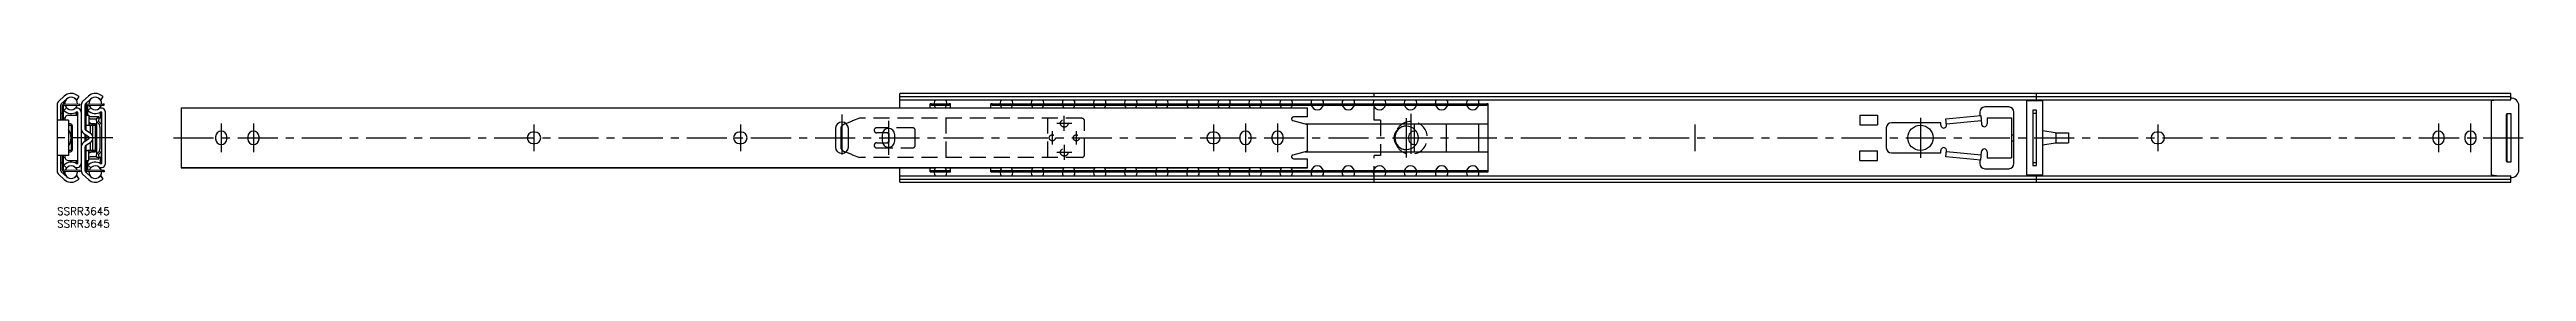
# Model space of a CAD drawing. Extents: x -3 to 978, y -8 to 45.
import ezdxf

# ---------------------------------------------------------------- set-up
doc = ezdxf.new("R2010")
doc.units = 0
doc.header["$LTSCALE"] = 0.5
doc.linetypes.add('CENTER', pattern=[50.8, 31.75, -6.35, 6.35, -6.35])
doc.linetypes.add('DASHED', pattern=[19.05, 12.7, -6.35])
for name, color, linetype in [('MSM_CENTER', 1, 'CENTER'), ('MSM_CONTINUOUS', 7, 'CONTINUOUS'), ('MSM_DASHED', 4, 'DASHED'), ('MSM_PART_NUMBER', 7, 'CONTINUOUS')]:
    doc.layers.add(name, color=color, linetype=linetype)
doc.styles.get("Standard").update_dxf_attribs({"font": 'txt.shx', "height": 3, "bigfont": 'bigfont.shx'})

# ---------------------------------------------------------------- blocks, each defined once
blk = doc.blocks.new('*U3')
at = {"layer": 'MSM_PART_NUMBER'}
blk.add_text('SSRR3645', height=3, dxfattribs=at).set_placement((0, -3))
blk = doc.blocks.new('*U4')
at = {"layer": 'MSM_PART_NUMBER'}
blk.add_text('SSRR3645', height=3, dxfattribs=at).set_placement((0, -8))

msp = doc.modelspace()

# ---------------------------------------------------------------- linework, layer by layer
at = {"layer": 'MSM_CENTER'}
for p, q in [((65, 33.3), (65, 22)), ((77.7, 33.3), (77.7, 22)), ((188.8, 32.9), (188.8, 22.4)), ((270.5, 32.9), (270.5, 22.4)), ((310.7, 36.88), (310.7, 18.43)), ((329.16, 34.38), (329.16, 20.93)), ((394, 30.35), (394, 24.95)), ((401.75, 33.4), (395.75, 33.4)), ((398.75, 30.4), (398.75, 36.4)), ((403.5, 30.35), (403.5, 24.95)), ((457.8, 32.9), (457.8, 22.4)), ((470.5, 33.3), (470.5, 22)), ((483.2, 33.3), (483.2, 22)), ((534.11, 35.4), (534.11, 19.9)), ((536.01, 37.15), (536.01, 18.15)), ((537.3, 33.3), (537.3, 22)), ((550, 33.3), (550, 22)), ((562.7, 32.9), (562.7, 22.4)), ((648.4, 32.9), (648.4, 22.4)), ((737.71, 35.65), (737.71, 19.65)), ((831.7, 32.9), (831.7, 22.4)), ((942.8, 33.3), (942.8, 22)), ((955.5, 33.3), (955.5, 22)), ((22.1, 27.65), (-3, 27.65)), ((46.1, 27.65), (977.65, 27.65)), ((395.75, 21.9), (401.75, 21.9)), ((398.75, 24.9), (398.75, 18.9))]:
    msp.add_line(p, q, dxfattribs=at)
at = {"layer": 'MSM_CONTINUOUS'}
for p, q in [((0, 40.77), (0, 14.53)), ((2.85, 44.25), (0.65, 42.24)), ((1.5, 34.65), (1.5, 40.77)), ((1.66, 41.14), (3.86, 43.15)), ((2.05, 40.34), (2.05, 34.65)), ((2.5, 41.9), (2.5, 40.99)), ((2.55, 34.65), (2.55, 40.34)), ((3.75, 39.56), (2.67, 38.52)), ((2.74, 41.04), (9.05, 41.15)), ((2.75, 40.54), (9.06, 40.65)), ((3.31, 42.4), (3.05, 42.4)), ((6.8, 43.46), (7.95, 42.8)), ((6.91, 43.4), (6.91, 43.4)), ((7.5, 43.06), (7.5, 42.86)), ((7.5, 39.74), (7.5, 39.45)), ((8.7, 44.1), (7.55, 44.76)), ((7.95, 42.8), (8.7, 44.1)), ((9.06, 40.65), (9.05, 41.15)), ((9.55, 40.77), (9.55, 14.53)), ((12.4, 44.25), (10.2, 42.24)), ((11.05, 31.16), (11.05, 40.77)), ((11.21, 41.14), (13.41, 43.15)), ((11.55, 41.44), (11.55, 41.01)), ((11.55, 30.55), (11.55, 40.34)), ((11.6, 40.34), (11.6, 36.6)), ((11.74, 41.04), (18.05, 41.15)), ((11.75, 40.54), (18.06, 40.65)), ((12.1, 36.6), (12.1, 40.34)), ((13.3, 39.56), (12.22, 38.52)), ((12.3, 40.54), (12.72, 40.55)), ((12.86, 42.4), (12.6, 42.4)), ((16.35, 43.46), (17.5, 42.8)), ((17.05, 39.74), (17.05, 39.45)), ((18.25, 44.1), (17.1, 44.76)), ((17.5, 42.8), (18.25, 44.1)), ((17.51, 40.63), (18.61, 40.65)), ((18.06, 40.65), (18.05, 41.15)), ((18.05, 41.14), (18.6, 41.15)), ((18.61, 40.65), (18.6, 41.15)), ((49.1, 39.56), (49.1, 15.74)), ((49.1, 39.56), (347.91, 39.56)), ((495.1, 39.49), (49.1, 39.49)), ((971.4, 45.3), (333.71, 45.3)), ((333.71, 39.56), (333.71, 45.3)), ((333.71, 44.1), (971.4, 44.1)), ((333.71, 42.8), (971.4, 42.8)), ((345.71, 39.56), (345.71, 41.13)), ((346.21, 41.15), (353.21, 41.15)), ((346.21, 40.65), (353.21, 40.65)), ((351.51, 39.56), (374.06, 39.56)), ((353.71, 39.56), (353.71, 41.13)), ((369.71, 39.56), (369.71, 41.13)), ((370.21, 41.15), (566.11, 41.15)), ((370.21, 40.65), (566.11, 40.65)), ((377.66, 39.56), (386.37, 39.56)), ((389.97, 39.56), (398.67, 39.56)), ((402.27, 39.56), (410.98, 39.56)), ((414.58, 39.56), (423.29, 39.56)), ((426.89, 39.56), (435.59, 39.56)), ((439.19, 39.56), (447.9, 39.56)), ((451.5, 39.56), (460.21, 39.56)), ((463.81, 39.56), (472.51, 39.56)), ((476.11, 39.56), (484.82, 39.56)), ((488.42, 39.56), (495.1, 39.56)), ((495.1, 35.95), (495.1, 39.56)), ((566.61, 14.17), (566.61, 41.13)), ((772.71, 39.9), (763.21, 39.9)), ((786.16, 42.4), (779.76, 42.4)), ((779.76, 42.4), (779.76, 12.9)), ((783.71, 42.4), (783.71, 45.3)), ((786.16, 12.9), (786.16, 42.4)), ((966.78, 42.8), (963.65, 42.4)), ((963.65, 42.4), (963.65, 12.9)), ((971.4, 42.8), (971.4, 45.3)), ((974.65, 14.9), (974.65, 40.4)), ((4.5, 34.65), (0, 34.65)), ((1.5, 37.4), (2.05, 37.4)), ((2.55, 35.65), (3.14, 35.65)), ((3.05, 35.15), (3.05, 34.65)), ((4.5, 34.65), (4.5, 20.65)), ((5.35, 33.15), (4.5, 33.15)), ((4.5, 32.65), (5.35, 32.65)), ((4.55, 36.65), (8.05, 36.65)), ((5.55, 32.45), (5.55, 22.85)), ((6.05, 22.85), (6.05, 32.45)), ((7.5, 37.81), (7.5, 36.65)), ((8.05, 37.79), (8.05, 17.51)), ((10.4, 29.52), (12.57, 28)), ((13.43, 29.23), (11.26, 30.75)), ((11.55, 36.7), (11.6, 36.7)), ((11.55, 36.6), (12.55, 36.6)), ((11.55, 32.7), (12.55, 32.7)), ((12.1, 36.7), (12.55, 36.7)), ((12.3, 32.65), (14.89, 32.65)), ((12.55, 36.7), (12.55, 32.7)), ((13.05, 33.65), (12.55, 33.65)), ((14.89, 33.15), (12.55, 33.15)), ((16.14, 36), (13.05, 36)), ((13.05, 35.15), (15.55, 35.15)), ((13.05, 33.65), (13.05, 33.15)), ((13.05, 32.65), (13.05, 29.49)), ((13.55, 33.15), (15.55, 33.15)), ((14.05, 32.55), (14.05, 28.5)), ((15.09, 32.45), (15.09, 22.85)), ((15.59, 34.42), (15.67, 35.4)), ((15.59, 34.41), (15.59, 34.42)), ((15.59, 34.41), (15.59, 20.89)), ((15.63, 34.29), (16.77, 32.89)), ((17.6, 35.4), (15.67, 35.4)), ((16.48, 35.4), (16.39, 34.32)), ((16.4, 34.29), (17.53, 32.89)), ((16.55, 35.4), (16.55, 35.94)), ((16.97, 31.96), (16.97, 23.34)), ((17.05, 37.81), (17.05, 35.4)), ((17.46, 35.4), (17.46, 32.98)), ((17.55, 36.4), (17.55, 35.4)), ((17.6, 37.79), (17.6, 17.51)), ((19.1, 17.51), (19.1, 37.79)), ((189.2, 29.9), (188.4, 29.9)), ((270.9, 29.9), (270.1, 29.9)), ((308.12, 31.3), (308.12, 24)), ((310.45, 23.34), (310.45, 31.96)), ((310.71, 31.96), (310.71, 23.34)), ((311.07, 32.89), (312.25, 33.36)), ((312.33, 33.29), (311.33, 32.89)), ((313.27, 24), (313.27, 31.3)), ((328.9, 29.65), (326.78, 29.65)), ((458.2, 29.9), (457.4, 29.9)), ((489.25, 34.48), (495.1, 32.9)), ((495.1, 35.95), (489.45, 35.95)), ((494.17, 33.15), (566.61, 33.15)), ((495.1, 22.4), (495.1, 32.9)), ((713.71, 36.7), (720.71, 36.7)), ((713.71, 36.7), (713.71, 32.8)), ((713.71, 32.8), (720.71, 32.8)), ((720.71, 36.7), (720.71, 32.8)), ((724.21, 31.65), (724.21, 23.65)), ((745.81, 33.65), (726.21, 33.65)), ((745.81, 32.66), (745.81, 33.65)), ((747.81, 35.15), (761.57, 36.47)), ((748.05, 32.66), (747.81, 35.15)), ((748, 33.16), (761.76, 34.48)), ((761.21, 37.9), (761.21, 36.44)), ((761.57, 36.47), (761.9, 33.04)), ((764.11, 35.65), (773.71, 35.65)), ((764.11, 35.65), (764.11, 33.15)), ((773.71, 35.65), (773.71, 19.65)), ((774.71, 17.4), (774.71, 37.9)), ((783.71, 38.65), (782.21, 38.65)), ((782.21, 38.65), (782.21, 16.65)), ((782.21, 37.4), (783.71, 37.4)), ((783.71, 16.65), (783.71, 38.65)), ((791, 29.6), (786.16, 30.4)), ((791, 29.6), (796.35, 29.6)), ((791.35, 29.6), (791.35, 25.7)), ((796.35, 29.6), (796.35, 25.7)), ((832.1, 29.9), (831.3, 29.9)), ((969.65, 36.9), (969.65, 18.4)), ((969.9, 36.9), (969.65, 36.9)), ((969.9, 37.27), (969.9, 18.03)), ((969.9, 37.27), (971.4, 37.27)), ((971.4, 37.27), (971.4, 18.03)), ((971.65, 36.9), (971.4, 36.9)), ((971.65, 18.4), (971.65, 36.9)), ((4.5, 20.65), (0, 20.65)), ((1.5, 14.53), (1.5, 20.65)), ((2.05, 20.65), (2.05, 14.96)), ((2.55, 14.96), (2.55, 20.65)), ((3.14, 19.65), (2.55, 19.65)), ((3.05, 20.65), (3.05, 20.15)), ((5.35, 22.65), (4.5, 22.65)), ((4.5, 22.15), (5.35, 22.15)), ((12.57, 27.3), (10.4, 25.78)), ((11.05, 26.23), (11.05, 29.07)), ((11.05, 14.53), (11.05, 24.14)), ((11.26, 24.55), (13.43, 26.07)), ((11.55, 26.59), (11.55, 28.71)), ((11.55, 14.96), (11.55, 24.75)), ((11.55, 22.6), (12.55, 22.6)), ((14.89, 22.65), (12.3, 22.65)), ((12.55, 18.6), (12.55, 22.6)), ((12.55, 22.15), (14.89, 22.15)), ((13.05, 21.65), (12.55, 21.65)), ((13.05, 25.81), (13.05, 22.65)), ((13.05, 22.15), (13.05, 21.65)), ((15.55, 20.15), (13.05, 20.15)), ((15.55, 22.15), (13.55, 22.15)), ((14.05, 26.8), (14.05, 22.75)), ((15.59, 20.88), (15.59, 20.89)), ((15.67, 19.9), (15.59, 20.88)), ((16.77, 22.41), (15.63, 21.01)), ((17.6, 19.9), (15.67, 19.9)), ((16.39, 20.98), (16.48, 19.9)), ((17.53, 22.41), (16.4, 21.01)), ((16.55, 19.36), (16.55, 19.9)), ((17.05, 19.9), (17.05, 17.49)), ((17.46, 22.32), (17.46, 19.9)), ((17.55, 19.9), (17.55, 18.9)), ((62.75, 28.05), (62.75, 27.25)), ((67.25, 27.25), (67.25, 28.05)), ((75.45, 28.05), (75.45, 27.25)), ((79.95, 27.25), (79.95, 28.05)), ((188.4, 25.4), (189.2, 25.4)), ((270.1, 25.4), (270.9, 25.4)), ((312.25, 21.94), (311.07, 22.41)), ((311.33, 22.41), (312.33, 22.01)), ((326.66, 28.88), (326.66, 26.43)), ((326.78, 25.65), (328.9, 25.65)), ((329.16, 29.15), (329.16, 26.15)), ((329.38, 26.15), (329.38, 29.15)), ((331.66, 26.43), (331.66, 28.88)), ((457.4, 25.4), (458.2, 25.4)), ((468.25, 28.05), (468.25, 27.25)), ((472.75, 27.25), (472.75, 28.05)), ((480.95, 28.05), (480.95, 27.25)), ((485.45, 27.25), (485.45, 28.05)), ((495.1, 22.4), (489.25, 20.82)), ((494.17, 22.15), (566.61, 22.15)), ((535.05, 28.05), (535.05, 27.25)), ((713.71, 22.5), (720.71, 22.5)), ((713.71, 18.6), (713.71, 22.5)), ((720.71, 18.6), (720.71, 22.5)), ((726.21, 21.65), (745.81, 21.65)), ((745.81, 21.65), (745.81, 22.64)), ((747.81, 20.15), (748.05, 22.64)), ((761.57, 18.83), (747.81, 20.15)), ((761.76, 20.82), (748, 22.14)), ((761.57, 18.83), (761.9, 22.26)), ((764.11, 22.15), (764.11, 19.65)), ((764.11, 19.65), (773.71, 19.65)), ((773.71, 28.85), (774.71, 28.85)), ((773.71, 26.45), (774.71, 26.45)), ((786.16, 24.9), (791, 25.7)), ((791, 25.7), (796.35, 25.7)), ((831.3, 25.4), (832.1, 25.4)), ((940.55, 28.05), (940.55, 27.25)), ((945.05, 27.25), (945.05, 28.05)), ((953.25, 28.05), (953.25, 27.25)), ((957.75, 27.25), (957.75, 28.05)), ((0.65, 13.06), (2.85, 11.05)), ((1.5, 17.9), (2.05, 17.9)), ((3.86, 12.15), (1.66, 14.16)), ((2.5, 14.31), (2.5, 13.4)), ((2.67, 16.78), (3.75, 15.74)), ((9.05, 14.15), (2.74, 14.26)), ((9.06, 14.65), (2.75, 14.76)), ((3.31, 12.9), (3.05, 12.9)), ((4.55, 18.65), (8.05, 18.65)), ((7.95, 12.5), (6.8, 11.84)), ((6.91, 11.9), (6.91, 11.9)), ((7.5, 18.65), (7.5, 17.49)), ((7.5, 15.85), (7.5, 15.56)), ((7.5, 12.44), (7.5, 12.24)), ((7.55, 10.54), (8.7, 11.2)), ((8.7, 11.2), (7.95, 12.5)), ((9.06, 14.65), (9.05, 14.15)), ((10.2, 13.06), (12.4, 11.05)), ((13.41, 12.15), (11.21, 14.16)), ((11.55, 18.7), (12.55, 18.7)), ((11.55, 18.6), (11.6, 18.6)), ((11.55, 14.29), (11.55, 13.86)), ((11.6, 18.7), (11.6, 14.96)), ((18.05, 14.15), (11.74, 14.26)), ((18.06, 14.65), (11.75, 14.76)), ((12.1, 14.96), (12.1, 18.7)), ((12.1, 18.6), (12.55, 18.6)), ((12.22, 16.78), (13.3, 15.74)), ((12.72, 14.75), (12.3, 14.76)), ((12.86, 12.9), (12.6, 12.9)), ((13.05, 19.3), (16.14, 19.3)), ((17.5, 12.5), (16.35, 11.84)), ((17.05, 15.85), (17.05, 15.56)), ((17.1, 10.54), (18.25, 11.2)), ((18.25, 11.2), (17.5, 12.5)), ((18.61, 14.65), (17.51, 14.67)), ((18.06, 14.65), (18.05, 14.15)), ((18.6, 14.15), (18.05, 14.16)), ((18.61, 14.65), (18.6, 14.15)), ((49.1, 15.81), (495.1, 15.81)), ((49.1, 15.74), (347.91, 15.74)), ((333.71, 10), (333.71, 15.74)), ((333.71, 12.5), (971.4, 12.5)), ((333.71, 11.2), (971.4, 11.2)), ((333.71, 10), (971.4, 10)), ((345.71, 14.17), (345.71, 15.74)), ((346.21, 14.65), (353.21, 14.65)), ((346.21, 14.15), (353.21, 14.15)), ((351.51, 15.74), (374.06, 15.74)), ((353.71, 14.17), (353.71, 15.74)), ((369.71, 14.17), (369.71, 15.74)), ((370.21, 14.65), (566.11, 14.65)), ((370.21, 14.15), (566.11, 14.15)), ((377.66, 15.74), (386.37, 15.74)), ((389.97, 15.74), (398.67, 15.74)), ((402.27, 15.74), (410.98, 15.74)), ((414.58, 15.74), (423.29, 15.74)), ((426.89, 15.74), (435.59, 15.74)), ((439.19, 15.74), (447.9, 15.74)), ((451.5, 15.74), (460.21, 15.74)), ((463.81, 15.74), (472.51, 15.74)), ((476.11, 15.74), (484.82, 15.74)), ((488.42, 15.74), (495.1, 15.74)), ((489.45, 19.35), (495.1, 19.35)), ((495.1, 15.74), (495.1, 19.35)), ((713.71, 18.6), (720.71, 18.6)), ((761.21, 18.86), (761.21, 17.4)), ((763.21, 15.4), (772.71, 15.4)), ((779.76, 12.9), (786.16, 12.9)), ((782.21, 17.9), (783.71, 17.9)), ((782.21, 16.65), (783.71, 16.65)), ((783.71, 10), (783.71, 12.9)), ((963.65, 12.9), (966.78, 12.5)), ((969.65, 18.4), (969.9, 18.4)), ((971.4, 18.03), (969.9, 18.03)), ((971.4, 18.4), (971.65, 18.4)), ((971.4, 10), (971.4, 12.5))]:
    msp.add_line(p, q, dxfattribs=at)
for centre, radius in [((534.11, 27.65), 4.75), ((737.71, 27.65), 5)]:
    msp.add_circle(centre, radius, dxfattribs=at)
for centre, radius, start, end in [((2, 40.77), 2, 132.38758, 180), ((2, 40.77), 0.5, 132.38758, 180), ((2.75, 40.34), 0.7, 91, 180), ((2.75, 40.34), 0.2, 91, 180), ((5.55, 41.3), 4, 59.99444, 132.38758), ((5.55, 41.3), 2.5, 356.15708, 185.84292), ((5.55, 41.3), 2.5, 197.52444, 344.47556), ((7.85, 37.79), 1.7, 0, 123.20382), ((11.55, 40.77), 2, 132.38758, 180), ((11.55, 40.77), 0.5, 132.38758, 180), ((11.75, 40.34), 0.7, 91, 180), ((11.75, 40.34), 0.2, 91, 180), ((12.3, 40.34), 0.7, 167.76124, 180), ((12.3, 40.34), 0.2, 91, 180), ((15.1, 41.3), 4, 59.99444, 132.38758), ((15.1, 41.3), 2.5, 356.37782, 185.62218), ((15.1, 41.3), 2.5, 197.2951, 344.7049), ((17.4, 37.79), 1.7, 0, 123.20382), ((346.46, 26.81), 14.34, 90.99867, 92.99829), ((346.46, 26.31), 14.34, 90.99864, 92.99838), ((349.71, 41.3), 2.5, 143.10045, 183.43981), ((349.71, 41.3), 2.5, 195.06825, 226.52733), ((349.71, 41.3), 2.5, 313.47267, 344.93175), ((349.71, 41.3), 2.5, 356.56019, 36.89955), ((352.96, 26.81), 14.34, 87.00171, 89.00133), ((352.96, 26.31), 14.34, 87.00162, 89.00136), ((370.46, 26.81), 14.34, 90.99867, 92.99829), ((370.46, 26.31), 14.34, 90.99864, 92.99838), ((375.86, 41.3), 2.5, 143.10045, 183.43981), ((375.86, 41.3), 2.5, 195.06825, 226.52733), ((375.86, 41.3), 2.5, 313.47267, 344.93175), ((375.86, 41.3), 2.5, 356.56019, 36.89955), ((388.17, 41.3), 2.5, 143.10045, 183.43981), ((388.17, 41.3), 2.5, 195.06825, 226.52733), ((388.17, 41.3), 2.5, 313.47267, 344.93175), ((388.17, 41.3), 2.5, 356.56019, 36.89955), ((400.47, 41.3), 2.5, 143.10045, 183.43981), ((400.47, 41.3), 2.5, 195.06825, 226.52733), ((400.47, 41.3), 2.5, 313.47267, 344.93175), ((400.47, 41.3), 2.5, 356.56019, 36.89955), ((412.78, 41.3), 2.5, 143.10045, 183.43981), ((412.78, 41.3), 2.5, 195.06825, 226.52733), ((412.78, 41.3), 2.5, 313.47267, 344.93175), ((412.78, 41.3), 2.5, 356.56019, 36.89955), ((425.09, 41.3), 2.5, 143.10045, 183.43981), ((425.09, 41.3), 2.5, 195.06825, 226.52733), ((425.09, 41.3), 2.5, 313.47267, 344.93175), ((425.09, 41.3), 2.5, 356.56019, 36.89955), ((437.39, 41.3), 2.5, 143.10045, 183.43981), ((437.39, 41.3), 2.5, 195.06825, 226.52733), ((437.39, 41.3), 2.5, 313.47267, 344.93175), ((437.39, 41.3), 2.5, 356.56019, 36.89955), ((449.7, 41.3), 2.5, 143.10045, 183.43981), ((449.7, 41.3), 2.5, 195.06825, 226.52733), ((449.7, 41.3), 2.5, 313.47267, 344.93175), ((449.7, 41.3), 2.5, 356.56019, 36.89955), ((462.01, 41.3), 2.5, 143.10045, 183.43981), ((462.01, 41.3), 2.5, 195.06825, 226.52733), ((462.01, 41.3), 2.5, 313.47267, 344.93175), ((462.01, 41.3), 2.5, 356.56019, 36.89955), ((474.31, 41.3), 2.5, 143.10045, 183.43981), ((474.31, 41.3), 2.5, 195.06825, 226.52733), ((474.31, 41.3), 2.5, 313.47267, 344.93175), ((474.31, 41.3), 2.5, 356.56019, 36.89955), ((486.62, 41.3), 2.5, 143.10045, 183.43981), ((486.62, 41.3), 2.5, 195.06825, 226.52733), ((486.62, 41.3), 2.5, 313.47267, 344.93175), ((486.62, 41.3), 2.5, 356.56019, 36.89955), ((498.92, 41.3), 2.5, 143.10045, 183.43981), ((498.92, 41.3), 2.5, 195.06825, 344.93175), ((498.92, 41.3), 2.5, 356.56019, 36.89955), ((511.23, 41.3), 2.5, 143.10045, 183.43981), ((511.23, 41.3), 2.5, 195.06825, 344.93175), ((511.23, 41.3), 2.5, 356.56019, 36.89955), ((523.54, 41.3), 2.5, 143.10045, 183.43981), ((523.54, 41.3), 2.5, 195.06825, 344.93175), ((523.54, 41.3), 2.5, 356.56019, 36.89955), ((535.84, 41.3), 2.5, 143.10045, 183.43981), ((535.84, 41.3), 2.5, 195.06825, 344.93175), ((535.84, 41.3), 2.5, 356.56019, 36.89955), ((548.15, 41.3), 2.5, 143.10045, 183.43981), ((548.15, 41.3), 2.5, 195.06825, 344.93175), ((548.15, 41.3), 2.5, 356.56019, 36.89955), ((560.46, 41.3), 2.5, 143.10045, 183.43981), ((560.46, 41.3), 2.5, 195.06825, 344.93175), ((560.46, 41.3), 2.5, 356.56019, 36.89955), ((565.86, 26.81), 14.34, 87.00171, 89.00133), ((565.86, 26.31), 14.34, 87.00162, 89.00136), ((763.21, 37.9), 2, 90, 180), ((772.71, 37.9), 2, 0, 90), ((971.65, 40.4), 3, 360, 94.78019), ((5.55, 41.3), 4, 223.95, 303.20382), ((4.55, 35.15), 1.5, 90, 180), ((-0.45, 27.65), 6, 325.58849, 34.41151), ((5.35, 32.45), 0.7, 0, 90), ((5.35, 32.45), 0.2, 0, 90), ((7, 36.4), 1, 14.47751, 60), ((7.85, 37.79), 0.2, 0, 123.20382), ((11.55, 31.16), 2, 180, 234.88799), ((11.55, 31.16), 0.5, 180, 234.88799), ((12.3, 33.35), 0.7, 248.21321, 270), ((15.1, 41.3), 4, 223.95, 303.20382), ((13.05, 34), 2, 89.99968, 104.4507), ((13.05, 33.15), 2, 89.99968, 104.4507), ((13.55, 32.65), 0.501, 89.99996, 97.05133), ((13.95, 32.55), 0.1, 0, 90), ((14.89, 32.45), 0.7, 360, 90), ((14.89, 32.45), 0.2, 0, 90), ((15.55, 51.34), 16.19, 269.9997, 270.34377), ((15.55, 49.4), 16.24, 269.99998, 270.12941), ((15.77, 34.41), 0.181, 182.54987, 222.66591), ((16.05, 34), 2, 75.5493, 87.52834), ((16.42, 34.32), 0.0352, 178.49597, 222.9813), ((14.82, 31.99), 2.15, 359.04463, 24.8157), ((16.55, 36.4), 1, 0, 60), ((17.4, 37.79), 0.2, 0, 123.20382), ((17.13, 32.58), 0.51, 22.77426, 37.65763), ((65, 28.05), 2.25, 0, 180), ((77.7, 28.05), 2.25, 0, 180), ((188.4, 27.65), 2.25, 90, 270), ((189.2, 27.65), 2.25, 270, 90), ((270.1, 27.65), 2.25, 90, 270), ((270.9, 27.65), 2.25, 270, 90), ((310.7, 31.3), 2.58, 0, 180), ((311.46, 31.97), 1, 112.52743, 180.6224), ((311.71, 31.97), 1, 112.52743, 180.6224), ((329.16, 28.88), 2.5, 0, 180), ((328.67, 29.16), 0.49, 358.86181, 88.77168), ((328.87, 29.14), 0.516, 1.61428, 86.01922), ((457.4, 27.65), 2.25, 90, 270), ((458.2, 27.65), 2.25, 270, 90), ((470.5, 28.05), 2.25, 0, 180), ((483.2, 28.05), 2.25, 0, 180), ((489.45, 35.2), 0.75, 90, 254.91196), ((536.01, 27.65), 6.5, 160.5993, 199.4007), ((534.35, 27.65), 4.75, 91.45457, 268.54543), ((537.3, 28.05), 2.25, 67.50832, 180), ((726.21, 31.65), 2, 90, 180), ((746.93, 32.66), 1.12, 179.99639, 0.01348), ((763, 33.15), 1.11, 185.5, 0), ((780.71, 38.4), 1, 161.80513, 198.19487), ((831.3, 27.65), 2.25, 90, 270), ((832.1, 27.65), 2.25, 270, 90), ((942.8, 28.05), 2.25, 0, 180), ((955.5, 28.05), 2.25, 0, 180), ((4.55, 20.15), 1.5, 180, 270), ((5.35, 22.85), 0.7, 270, 0), ((5.35, 22.85), 0.2, 270, 0), ((11.55, 24.14), 2, 125.11201, 180), ((11.55, 24.14), 0.5, 125.11201, 180), ((12.3, 21.95), 0.7, 90, 111.78679), ((13.05, 22.15), 2, 255.5493, 270.00032), ((12.32, 27.65), 0.426, 305.11201, 54.88799), ((12.32, 27.65), 1.93, 305.11201, 54.88799), ((13.55, 22.65), 0.501, 262.94867, 270.00004), ((13.95, 22.75), 0.1, 270, 360), ((14.89, 22.85), 0.7, 270, 0), ((14.89, 22.85), 0.2, 270, 360), ((15.55, 5.9), 16.24, 89.87059, 90.00002), ((15.55, 3.96), 16.19, 89.65623, 90.0003), ((15.77, 20.88), 0.188, 138.13672, 176.6475), ((16.42, 20.98), 0.0355, 137.24341, 181.27933), ((14.82, 23.31), 2.15, 335.1843, 0.95537), ((17.13, 22.72), 0.51, 322.34237, 337.22574), ((65, 27.25), 2.25, 180, 0), ((77.7, 27.25), 2.25, 180, 0), ((310.7, 24), 2.57, 180, 0), ((311.46, 23.33), 1, 179.3776, 247.47257), ((311.71, 23.33), 1, 179.3776, 247.47257), ((329.16, 26.43), 2.5, 180, 0), ((328.67, 26.14), 0.49, 271.22832, 1.13819), ((328.87, 26.16), 0.516, 273.98078, 358.38572), ((470.5, 27.25), 2.25, 180, 0), ((483.2, 27.25), 2.25, 180, 0), ((489.45, 20.1), 0.75, 105.08804, 270), ((537.3, 27.25), 2.25, 180, 292.49168), ((726.21, 23.65), 2, 180, 270), ((746.93, 22.64), 1.12, 359.98652, 180.00361), ((763, 22.15), 1.11, 0, 174.5), ((942.8, 27.25), 2.25, 180, 0), ((955.5, 27.25), 2.25, 180, 0), ((2, 14.53), 2, 180, 227.61242), ((2, 14.53), 0.5, 180, 227.61242), ((2.75, 14.96), 0.7, 180, 269), ((2.75, 14.96), 0.2, 180, 269), ((5.55, 14), 4, 56.79618, 136.05), ((5.55, 14), 4, 227.61242, 300.00556), ((5.55, 14), 2.5, 174.15708, 3.84292), ((5.55, 14), 2.5, 15.52444, 162.47556), ((7.85, 17.51), 1.7, 236.79618, 0), ((7, 18.9), 1, 300, 345.52249), ((7.85, 17.51), 0.2, 236.79618, 0), ((11.55, 14.53), 2, 180, 227.61242), ((11.75, 14.96), 0.7, 180, 269), ((11.55, 14.53), 0.5, 180, 227.61242), ((11.75, 14.96), 0.2, 180, 269), ((12.3, 14.96), 0.7, 180, 192.23876), ((12.3, 14.96), 0.2, 180, 269), ((15.1, 14), 4, 56.79618, 136.05), ((15.1, 14), 4, 227.61242, 300.00556), ((13.05, 21.3), 2, 255.5493, 270.00032), ((15.1, 14), 2.5, 174.37782, 3.62218), ((15.1, 14), 2.5, 15.2951, 162.7049), ((16.05, 21.3), 2, 272.47166, 284.4507), ((17.4, 17.51), 1.7, 236.79618, 360), ((16.55, 18.9), 1, 300, 0), ((17.4, 17.51), 0.2, 236.79618, 360), ((346.46, 28.99), 14.34, 267.00162, 269.00136), ((346.46, 28.49), 14.34, 267.00171, 269.00133), ((349.71, 14), 2.5, 176.56019, 216.89955), ((349.71, 14), 2.5, 133.47267, 164.93175), ((349.71, 14), 2.5, 15.06825, 46.52733), ((349.71, 14), 2.5, 323.10045, 3.43981), ((352.96, 28.99), 14.34, 270.99864, 272.99838), ((352.96, 28.49), 14.34, 270.99867, 272.99829), ((370.46, 28.99), 14.34, 267.00162, 269.00136), ((370.46, 28.49), 14.34, 267.00171, 269.00133), ((375.86, 14), 2.5, 176.56019, 216.89955), ((375.86, 14), 2.5, 133.47267, 164.93175), ((375.86, 14), 2.5, 15.06825, 46.52733), ((375.86, 14), 2.5, 323.10045, 3.43981), ((388.17, 14), 2.5, 176.56019, 216.89955), ((388.17, 14), 2.5, 133.47267, 164.93175), ((388.17, 14), 2.5, 15.06825, 46.52733), ((388.17, 14), 2.5, 323.10045, 3.43981), ((400.47, 14), 2.5, 176.56019, 216.89955), ((400.47, 14), 2.5, 133.47267, 164.93175), ((400.47, 14), 2.5, 15.06825, 46.52733), ((400.47, 14), 2.5, 323.10045, 3.43981), ((412.78, 14), 2.5, 176.56019, 216.89955), ((412.78, 14), 2.5, 133.47267, 164.93175), ((412.78, 14), 2.5, 15.06825, 46.52733), ((412.78, 14), 2.5, 323.10045, 3.43981), ((425.09, 14), 2.5, 176.56019, 216.89955), ((425.09, 14), 2.5, 133.47267, 164.93175), ((425.09, 14), 2.5, 15.06825, 46.52733), ((425.09, 14), 2.5, 323.10045, 3.43981), ((437.39, 14), 2.5, 176.56019, 216.89955), ((437.39, 14), 2.5, 133.47267, 164.93175), ((437.39, 14), 2.5, 15.06825, 46.52733), ((437.39, 14), 2.5, 323.10045, 3.43981), ((449.7, 14), 2.5, 176.56019, 216.89955), ((449.7, 14), 2.5, 133.47267, 164.93175), ((449.7, 14), 2.5, 15.06825, 46.52733), ((449.7, 14), 2.5, 323.10045, 3.43981), ((462.01, 14), 2.5, 176.56019, 216.89955), ((462.01, 14), 2.5, 133.47267, 164.93175), ((462.01, 14), 2.5, 15.06825, 46.52733), ((462.01, 14), 2.5, 323.10045, 3.43981), ((474.31, 14), 2.5, 176.56019, 216.89955), ((474.31, 14), 2.5, 133.47267, 164.93175), ((474.31, 14), 2.5, 15.06825, 46.52733), ((474.31, 14), 2.5, 323.10045, 3.43981), ((486.62, 14), 2.5, 176.56019, 216.89955), ((486.62, 14), 2.5, 133.47267, 164.93175), ((486.62, 14), 2.5, 15.06825, 46.52733), ((486.62, 14), 2.5, 323.10045, 3.43981), ((498.92, 14), 2.5, 176.56019, 216.89955), ((498.92, 14), 2.5, 15.06825, 164.93175), ((498.92, 14), 2.5, 323.10045, 3.43981), ((511.23, 14), 2.5, 176.56019, 216.89955), ((511.23, 14), 2.5, 15.06825, 164.93175), ((511.23, 14), 2.5, 323.10045, 3.43981), ((523.54, 14), 2.5, 176.56019, 216.89955), ((523.54, 14), 2.5, 15.06825, 164.93175), ((523.54, 14), 2.5, 323.10045, 3.43981), ((535.84, 14), 2.5, 176.56019, 216.89955), ((535.84, 14), 2.5, 15.06825, 164.93175), ((535.84, 14), 2.5, 323.10045, 3.43981), ((548.15, 14), 2.5, 176.56019, 216.89955), ((548.15, 14), 2.5, 15.06825, 164.93175), ((548.15, 14), 2.5, 323.10045, 3.43981), ((560.46, 14), 2.5, 176.56019, 216.89955), ((560.46, 14), 2.5, 15.06825, 164.93175), ((560.46, 14), 2.5, 323.10045, 3.43981), ((565.86, 28.99), 14.34, 270.99864, 272.99838), ((565.86, 28.49), 14.34, 270.99867, 272.99829), ((763.21, 17.4), 2, 180, 270), ((772.71, 17.4), 2, 270, 360), ((780.71, 16.9), 1, 161.80513, 198.19487), ((971.65, 14.9), 3, 265.21981, 0)]:
    msp.add_arc(centre, radius, start, end, dxfattribs=at)
at = {"layer": 'MSM_DASHED'}
for p, q in [((521.4, 34.65), (521.4, 45.3)), ((312.25, 33.36), (314.62, 34.29)), ((317.74, 35.4), (314.96, 34.42)), ((405.75, 35.4), (317.74, 35.4)), ((326.78, 29.65), (324.49, 29.65)), ((338.71, 31.65), (324.5, 31.65)), ((339.71, 24.65), (339.71, 30.65)), ((351.95, 19.9), (351.95, 35.4)), ((392.25, 19.9), (392.25, 35.4)), ((406.75, 20.9), (406.75, 34.4)), ((523.9, 34.65), (521.4, 34.65)), ((523.9, 34.65), (523.9, 20.65)), ((314.62, 21.01), (312.25, 21.94)), ((314.96, 20.88), (317.74, 19.9)), ((405.75, 19.9), (317.74, 19.9)), ((324.49, 25.65), (326.78, 25.65)), ((324.5, 23.65), (338.71, 23.65)), ((521.4, 10), (521.4, 20.65)), ((523.9, 20.65), (521.4, 20.65))]:
    msp.add_line(p, q, dxfattribs=at)
for centre, radius in [((398.75, 33.4), 1.5), ((394, 27.65), 1.2), ((398.75, 21.9), 1.5), ((403.5, 27.65), 1.2)]:
    msp.add_circle(centre, radius, dxfattribs=at)
for centre, radius, start, end in [((318.37, 24.76), 10.25, 109.47459, 111.4673), ((324.5, 30.65), 1, 90, 270), ((338.71, 30.65), 1, 0.01701, 89.95893), ((405.75, 34.4), 1, 0, 90), ((536.01, 27.65), 6.5, 199.4007, 160.5993), ((318.38, 30.55), 10.26, 248.53376, 250.52435), ((324.5, 24.65), 1, 90, 270), ((338.71, 24.65), 1, 270.04107, 359.98299), ((405.75, 20.9), 1, 270, 0)]:
    msp.add_arc(centre, radius, start, end, dxfattribs=at)

# ---------------------------------------------------------------- block references
at = {"layer": 'MSM_CONTINUOUS'}
for name in ['*U3', '*U4']:
    msp.add_blockref(name, (0, 0), dxfattribs=at)

doc.saveas('drawing.dxf')
